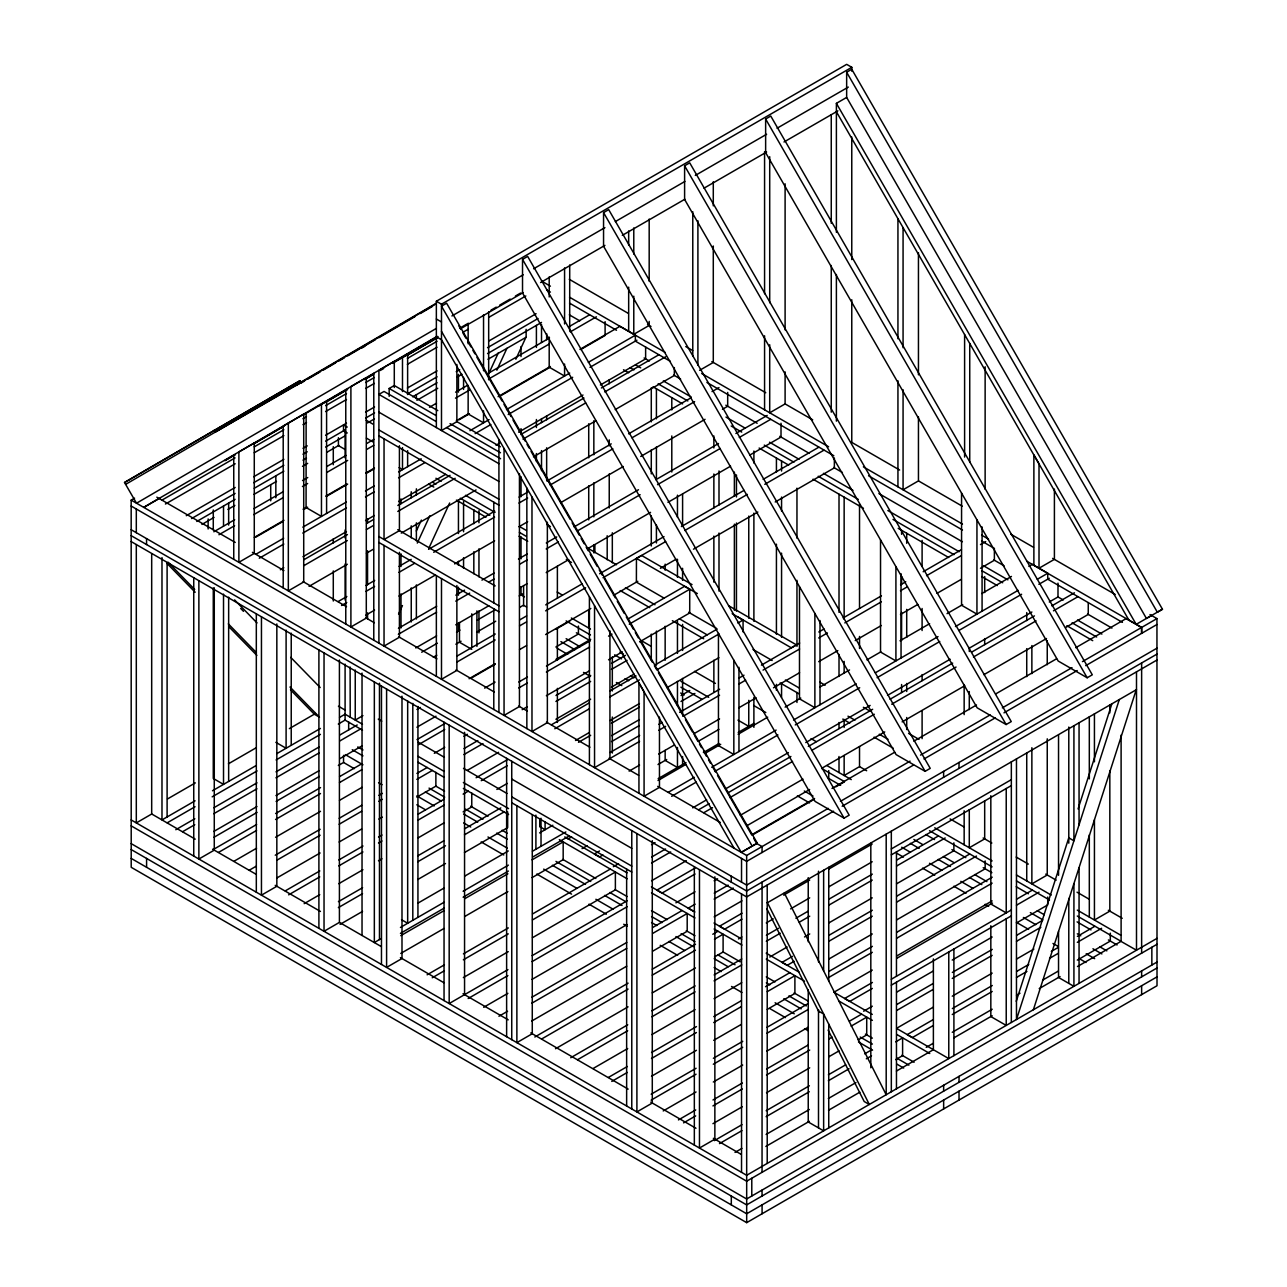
<?xml version="1.0" encoding="UTF-8"?>
<svg xmlns="http://www.w3.org/2000/svg" width="1287" height="1287" viewBox="0 0 1287 1287"><rect width="100%" height="100%" fill="white"/><g stroke="black" fill="none" stroke-linecap="round" stroke-linejoin="round"><path stroke-width="1.5" d="M692.052 584.604L641.586 555.469L636.454 558.397L636.389 582.126L664.237 598.214M1016.247 1001.318L1068.886 837.515M1078.072 808.944L1111.743 704.198M1119.32 699.533L1016.473 1019.513L1016.473 758.912M1033.381 1009.748L1136.228 689.784M416.328 531.032L421.364 520.109M489.221 372.683L498.423 352.654M417.278 543.082L429.842 515.781M496.862 370.189L506.917 348.343M398.568 614.028L402.461 605.566M428.732 548.503L449.662 502.992M515.846 359.218L525.9 337.371M288.336 423.053L288.336 590.862L303.716 581.965L303.716 414.173L283.204 426.077L283.204 587.902M436.357 328.394L136.519 503.217L124.533 482.496L299.984 380.695L301.061 382.577L214.897 432.319L213.803 430.437M299.984 380.695L124.533 482.496M125.611 484.379L436.357 303.201M296.123 385.424L436.148 303.78M301.045 383.059L304.552 380.984M307.963 379.021L320.109 371.911M323.52 369.948L335.666 362.837M339.076 360.875L344.321 357.802M347.715 355.839L359.877 348.729M363.272 346.766L375.434 339.655M378.828 337.693L415.186 316.473M420.318 313.513L432.48 306.386M361.39 348.31L364.848 346.283M235.231 454.568L224.839 460.633L235.167 454.633M254.263 443.468L283.703 426.303M346.01 389.977L302.735 415.202L306.129 413.256L306.081 507.528L321.46 516.409L321.46 404.279L326.592 401.319L326.592 513.449M437.757 336.47L392.76 362.709L437.693 336.534M254.199 443.532L283.639 426.367M318.05 406.306L321.718 404.166M326.914 401.142L347.683 389.028M326.592 401.785L347.426 389.607M364.736 379.52L373.391 374.469M380.244 370.495L383.719 368.484M392.438 363.368L437.435 337.13M437.113 337.773L407.689 354.939L437.049 337.854M436.357 427.574L436.357 301.255L846.669 64.35L851.801 67.31L851.801 71.252M436.357 301.255L441.489 304.215L851.801 67.31M522.522 259.379L527.654 256.403L849.179 815.17L844.047 818.13L815.073 801.399L522.522 293.002L522.522 259.379L844.047 818.13M603.555 212.58L608.687 209.62L930.228 768.371L925.096 771.331L896.106 754.6L603.555 246.219L603.555 212.58L925.096 771.331M684.604 165.798L689.719 162.838L1011.26 721.589L1006.128 724.549L977.155 707.818L684.604 199.421L684.604 165.798L1006.128 724.549M765.636 119.015L770.768 116.055L1092.293 674.806L1087.177 677.766L1058.187 661.035L765.636 152.638L765.636 119.015L1087.177 677.766M846.653 72.233L851.769 69.273L1162.467 609.25L1157.351 612.21L846.653 72.233L846.653 97.426L1146.427 618.436L1162.467 609.25M1149.999 614.575L1156.949 618.597L1157.013 985.745L746.685 1222.65L131.21 867.309L131.177 500.128L134.588 498.149M451.914 315.959L523.198 274.791M533.622 268.774L604.922 227.622M615.347 221.589L684.893 181.451M695.318 175.418L766.618 134.266M777.042 128.25L848.326 87.082M836.389 232.287L836.389 103.346L846.653 97.426M159.154 498.503L143.758 507.384L436.357 336.776L441.489 339.752L734.04 848.181M161.953 500.128L235.071 457.899M254.231 446.846L283.816 429.761M302.976 418.709L306.451 416.698M325.611 405.63L346.493 393.581M365.653 382.512L374.356 377.493M407.432 358.397L437.033 341.296M459.668 328.233L468.371 323.214M491.007 310.151L496.235 307.126M499.71 305.116L510.167 299.083M515.379 296.074L520.608 293.05M460.601 328.7L523.198 292.567M540.588 282.529L604.922 245.383M622.297 235.344L684.893 199.212M704.021 188.175L766.618 152.027M783.992 141.988L837.901 110.875M165.428 504.037L235.183 463.77M254.231 452.767L283.88 435.649M302.976 424.63L306.499 422.586M325.611 411.567L346.509 399.501M365.637 388.449L374.356 383.413M407.384 364.35L437.033 347.233M463.047 332.207L468.371 329.134M489.14 317.149L525.836 295.962M389.173 396.38L389.173 388.481L394.289 385.521L437.773 410.633M186.293 515.685L235.183 487.451M253.684 476.769L283.88 459.33M303.024 448.294L307.239 445.849M325.627 435.231L346.509 423.182M365.637 412.13L374.565 406.982M407.384 388.03L437.081 370.881M489.14 340.83L536.1 313.722M191.57 518.548L235.103 493.42M253.684 482.705L283.848 465.283M303.008 454.214L307.239 451.785M325.643 441.151L344.787 430.099M365.685 418.034L374.565 412.902M407.464 393.902L437.081 376.818M487.548 347.667L538.046 318.516M196.798 521.46L235.103 499.34M254.247 488.288L283.848 471.203M303.008 460.151L306.483 458.14M325.643 447.072L344.787 436.02M367.422 422.956L374.388 418.935M412.693 396.814L437.065 382.738M456.209 371.686L459.7 369.675M487.548 353.587L541.521 322.426M201.93 524.42L214.06 517.422M227.928 509.411L234.861 505.405M253.941 494.401L276.48 481.386M302.493 466.361L307.69 463.368M326.753 452.348L338.899 445.35M416.908 400.305L437.725 388.288M456.788 377.284L461.985 374.276M487.998 359.266L526.142 337.242L526.142 329.343M213.819 531.772L234.684 519.723M253.829 508.671L283.397 491.602M302.525 480.55L307.754 477.541M326.882 466.489L346.01 455.453M366.892 443.404L373.841 439.382M429.504 407.239L436.47 403.233M455.598 392.181L467.776 385.151M488.642 373.101L549.533 337.95M568.661 326.898L589.526 314.848M218.951 534.732L234.604 525.691M253.732 514.639L283.301 497.57M302.445 486.534L307.657 483.51M326.785 472.474L347.667 460.424M366.795 449.372L373.761 445.35M455.501 398.15L469.417 390.122M488.561 379.07L549.436 343.919M570.302 331.869L596.396 316.811M254.359 537.387L283.944 520.302M303.105 509.25L306.579 507.239M325.74 496.171L346.621 484.121M365.781 473.053L374.485 468.034M456.306 420.785L468.5 413.754M498.101 396.669L550.337 366.505M579.922 349.42L619.964 326.303L635.36 335.183L635.36 341.103M255.47 537.339L283.301 521.267M304.182 509.218L307.657 507.207M326.785 496.155L347.667 484.105M366.795 473.069L373.761 469.047M458.992 419.835L469.417 413.819M500.74 395.736L549.436 367.615M580.743 349.533L605.099 335.473L605.099 321.653M500.402 446.782L456.917 421.669L441.489 430.534L441.489 304.215M255.807 554.311L283.671 538.223M302.815 527.171L346.348 502.043M365.492 490.99L374.195 485.955M398.584 471.895L421.203 458.815M469.964 430.678L489.108 419.626M506.515 409.572L569.707 373.085M588.352 362.323L635.36 335.183M259.298 558.22L283.816 544.063M302.815 533.091L346.444 507.915M365.492 496.911L374.276 491.843M398.584 477.815L424.71 462.725M475.16 433.606L490.846 424.533M508.204 414.527L572.683 377.3M589.961 367.326L636.92 340.202M280.341 569.771L283.816 567.76M302.96 556.708L346.444 531.595M365.572 520.559L374.276 515.54M398.616 501.48L445.592 474.356M496.026 445.238L499.501 443.227M518.645 432.191L582.995 395.029M600.385 384.99L645.624 358.88L645.624 347.023M303.941 559.7L347.426 534.588M366.554 523.536L373.503 519.53M397.86 505.469L450.048 475.337M521.364 434.169L583.976 398.021M601.367 387.966L658.767 354.826M303.845 565.669L347.329 540.556M366.457 529.52L373.423 525.498M397.78 511.438L455.18 478.297M523.005 439.14L585.633 402.976M604.761 391.94L665.636 356.789M309.057 586.341L347.329 564.253M366.457 553.201L373.423 549.195M401.254 533.124L476.045 489.945M533.445 456.805L596.074 420.64M615.202 409.604L674.34 375.45L674.34 367.567M699.613 370.334L713.288 362.451L713.288 246.01M338.143 601.544L346.846 596.524M365.975 585.472L374.678 580.453M399.018 566.393L411.196 559.362M428.587 549.324L494.691 511.164M519.047 497.104L527.734 492.084M546.878 481.032L611.228 443.87M628.619 433.832L691.248 397.683M341.538 605.501L346.75 602.493M365.878 591.441L374.581 586.422M398.938 572.361L414.591 563.32M433.719 552.284L494.594 517.133M518.951 503.072L527.654 498.053M550.257 484.99L612.885 448.841M632.014 437.789L694.626 401.641M712.033 391.602L718.983 387.58M365.878 615.138L374.581 610.118M398.938 596.058L435.456 574.967M454.601 563.915L494.594 540.83M518.951 526.769L527.654 521.734M560.698 502.654L623.31 466.505M640.717 456.467L705.067 419.305M722.457 409.266L727.686 406.258L727.686 392.438M398.439 628.313L436.711 606.225M455.839 595.173L464.543 590.154M481.933 580.115L494.111 573.085M518.468 559.025L527.155 554.005M546.299 542.953L556.724 536.936M574.131 526.898L638.481 489.736M655.871 479.697L718.5 443.532M735.891 433.494L767.197 415.428M398.359 634.298L436.615 612.194M455.759 601.158L469.675 593.114M488.803 582.078L494.015 579.053M520.109 563.996L527.075 559.974M546.203 548.938L558.381 541.907M577.509 530.855L640.138 494.707M657.528 484.668L720.141 448.503M739.285 437.467L770.591 419.385M415.749 647.94L436.615 635.891M455.759 624.838L488.803 605.759M520.109 587.692L527.075 583.671M546.203 572.618L568.822 559.572M587.95 548.519L650.562 512.371M667.969 502.332L730.582 466.167M749.71 455.131L781.016 437.049L781.016 423.23M167.487 798.97L195.334 782.898M228.426 763.802L256.274 747.715M289.366 728.619L315.476 713.529M421.686 652.219L437.355 643.178M456.499 632.11L459.974 630.099M477.397 620.061L494.803 610.006M519.176 595.929L522.667 593.918M195.238 839.156L151.721 813.995L136.309 822.908L136.309 544.546M433.317 657.239L436.792 655.244M455.855 644.224L461.052 641.232M476.657 632.223L495.72 621.219M519.98 607.207L523.439 605.212L526.544 606.997M195.061 800.82L161.985 819.916L161.985 557.577M212.468 790.765L256 765.636M276.882 753.587L320.415 728.458M339.559 717.39L344.787 714.382M167.197 822.827L195.061 806.74M212.178 796.846L257.094 770.913M276.094 759.941L320.415 734.378M338.304 724.034L345.206 720.044M456.998 656.097L495.27 634.008M519.626 619.948L526.576 615.926M545.72 604.89L582.239 583.799M599.629 573.761L663.995 536.599M681.386 526.56L743.999 490.395M763.143 479.359L818.805 447.216M362.934 715.62L355.244 720.077L355.244 670.012M456.917 662.081L495.173 639.977M519.53 625.916L526.496 621.911M545.624 610.858L585.633 587.757M603.024 577.718L665.636 541.57M684.781 530.517L747.393 494.369M764.784 484.33L823.937 450.177M175.804 829.713L194.804 818.741M213.803 807.769L256.998 782.834M276.013 771.862L319.192 746.927M339.929 734.957L357.207 724.983M182.657 831.675L194.755 824.694M213.755 813.722L256.95 788.786M275.949 777.815L319.144 752.879M339.881 740.91L360.601 728.941M469.095 678.732L495.173 663.674M519.53 649.613L526.496 645.591M545.624 634.555L590.846 608.445M613.465 595.382L637.805 581.322M660.424 568.275L676.077 559.234M693.468 549.195L757.834 512.033M775.224 501.994L834.362 467.841L834.362 457.979M416.924 709.459L420.382 707.448M470.752 678.378L495.061 664.333M555.855 629.246L569.739 621.219M213.755 831.482L256.95 806.547M275.949 795.575L319.144 770.64M339.881 758.67L362.339 745.704M213.851 837.354L257.078 812.387M276.11 801.415L319.337 776.447M338.352 765.475L343.549 762.483L343.549 755.372M416.924 727.219L436.02 716.199M484.652 688.127L495.061 682.11M555.855 647.007L578.426 633.976L578.426 626.077M213.433 849.436L256.628 824.5M275.627 813.529L320.543 787.596M339.559 776.624L362.017 763.658M218.565 852.396L256.563 830.453M275.579 819.481L320.495 793.548M339.495 782.576L361.953 769.61M417.02 739.591L444.803 723.551M555.952 659.378L590.685 639.333M518.79 682.03L527.429 677.042M546.428 666.071L589.607 641.135M627.606 619.208L684.604 586.293L689.719 589.253L689.719 612.95L639.639 641.859M418.677 744.562L444.723 729.52M518.725 687.982L527.364 682.995M546.364 672.023L589.543 647.088M608.542 636.132L612.001 634.137M629.279 624.163L689.719 589.253M234.105 861.196L256.563 848.23M275.579 837.258L320.495 811.325M339.495 800.353L361.953 787.387M434.314 753.313L444.723 747.297M463.835 736.261L467.31 734.25M522.184 709.668L527.364 706.676M546.364 695.72L589.543 670.784M608.542 659.813L622.361 651.833M249.34 870.173L256.242 866.183M275.257 855.212L320.173 829.278M339.173 818.307L361.631 805.34M378.909 795.366L382.368 793.371M416.924 773.423L427.284 767.438M463.947 748.632L477.831 740.62M555.984 695.495L590.717 675.45M611.566 663.416L625.45 655.389M276.93 860.166L320.109 835.231M339.125 824.259L361.583 811.293M378.861 801.318L382.319 799.324M416.859 779.375L432.416 770.398M463.867 754.6L482.963 743.58M555.904 701.463L590.636 681.418M611.47 669.385L627.107 660.36M276.93 877.927L320.109 852.991M339.125 842.02L361.583 829.053M378.861 819.079L382.319 817.084M416.859 797.136L435.875 786.164L444.53 791.135M467.326 770.366L498.6 752.316M555.904 719.24L590.636 699.179M611.47 687.145L634.057 674.115M551.399 724.79L589.398 702.847M610.118 690.878L636.035 675.932M655.035 664.961L717.213 629.053M554.81 728.748L589.349 708.799M610.07 696.83L639.43 679.89M656.708 669.916L718.886 634.008M737.885 623.053L743.066 620.061L743.066 631.901M476.126 777.734L507.384 759.684M285.231 890.894L319.787 870.945M338.803 859.973L362.982 846.009M378.539 837.033L381.982 835.038M418.275 814.092L444.192 799.13M481.258 780.694L507.303 765.652M288.642 894.851L319.739 876.897M338.738 865.926L362.934 851.962M378.475 842.985L381.933 840.99M418.211 820.044L444.128 805.083M463.127 794.111L468.323 791.119M575.53 740.475L589.349 732.496M610.07 720.527L639.43 703.571M667.068 687.628L718.886 657.705M496.879 789.43L507.303 783.413M578.506 742.309L590.669 735.295M611.502 723.262L639.285 707.223M304.182 903.651L319.739 894.674M338.738 883.702L362.934 869.739M378.475 860.762L381.933 858.767M418.211 837.821L444.128 822.86M463.127 811.888L471.766 806.901L471.766 793.082M611.615 735.633L639.398 719.594M681.08 695.527L689.768 690.508M611.534 741.602L639.317 725.562M681 701.495L694.9 693.468M338.417 901.656L362.612 887.692M417.889 855.775L443.806 840.813M464.543 828.844L500.82 807.898M338.368 907.608L362.548 893.645M417.841 861.727L445.479 845.768M464.478 834.796L504.214 811.856M610.07 752.509L639.639 735.44M658.767 724.388L662.258 722.377M679.649 712.338L719.658 689.237M738.786 678.201L743.999 675.176M761.405 665.138L799.661 643.05M818.805 631.997L824.018 628.989M843.146 617.937L881.418 595.849M900.546 584.797L905.775 581.788M923.165 571.75L961.437 549.646M609.974 758.477L639.559 741.409M658.687 730.372L665.636 726.351M683.043 716.312L719.562 695.221M738.706 684.169L745.656 680.147M763.046 670.109L799.581 649.018M818.709 637.982L827.412 632.947M844.803 622.908L881.338 601.817M900.466 590.781L907.415 586.759M926.56 575.707L961.341 555.63M980.469 544.578L985.697 541.57M340.09 924.372L362.548 911.405M417.841 879.488L445.479 863.529M464.478 852.557L507.673 827.621L507.673 811.824M629.118 771.122L639.559 765.105M658.687 754.053L674.34 745.012M693.468 733.976L719.562 718.902M738.706 707.866L756.096 697.811M773.487 687.773L799.581 672.715M818.709 661.663L837.837 650.611M855.244 640.572L881.338 625.514M900.466 614.462L917.856 604.423M936.984 593.371L961.341 579.311M980.469 568.275L994.384 560.231L994.384 548.391M417.744 903.249L443.854 888.175M464.752 876.109L508.268 850.98M539.607 832.898L552.815 825.257M658.011 764.542L666.714 759.507M698.053 741.425L718.95 729.359M381.306 938.513L374.34 942.534L374.34 682.19M400.45 927.444L443.983 902.316M463.127 891.264L508.397 865.121M532.48 851.222L565.846 831.949M658.124 778.683L685.987 762.596M703.394 752.541L719.063 743.5M738.223 732.448L753.892 723.391M658.027 780.501L685.874 764.414M705.035 753.362L720.704 744.304M738.111 734.266L767.712 717.165M785.118 707.126L800.787 698.069M819.932 687.017L849.533 669.932M866.939 659.877L880.871 651.833M900.031 640.781L929.632 623.68M947.039 613.642L962.708 604.584M981.852 593.532L1011.453 576.447M1028.86 566.393L1032.351 564.382L1047.731 573.262L1047.731 579.182L1122.441 622.361M400.45 933.365L443.983 908.236M463.127 897.184L508.397 871.058M532.77 856.981L569.337 835.874M400.772 935.649L443.967 910.713M464.687 898.744L507.882 873.809M532.078 859.845L563.175 841.891L563.175 859.668L532.078 877.621M571.637 836.888L568.162 838.899L564.752 836.92M668.178 792.39L694.304 777.316M711.711 767.261L776.125 730.083M793.548 720.028L856.225 683.831M875.369 672.779L938.046 636.598M955.453 626.544L1018.13 590.347M1037.29 579.295L1047.731 573.262M671.669 796.315L696.187 782.142M715.186 771.186L777.943 734.941M795.286 724.935L859.7 687.741M877.091 677.702L939.783 641.505M958.847 630.501L1021.621 594.272M1038.866 584.314L1049.291 578.281M582.062 848.632L587.274 845.623M400.772 953.426L443.967 928.49M464.687 916.521L507.882 891.585M599.533 850.98L594.321 853.989L599.452 856.949L602.927 854.954M692.712 807.85L706.627 799.806M725.771 788.77L788.384 752.605M805.775 742.567L870.141 705.421M887.531 695.366L950.144 659.217M969.288 648.165L1031.901 612.017M1049.291 601.978L1057.994 596.959L1063.239 599.983M698.712 809.716L709.153 803.683M728.281 792.647L790.91 756.483M808.3 746.444L872.65 709.282M890.057 699.243L952.67 663.095M971.798 652.042L1034.426 615.894M1051.817 605.855L1074.42 592.792M703.844 812.676L712.548 807.657M729.938 797.618L792.551 761.454M811.679 750.418L874.307 714.253M891.698 704.214L956.064 667.052M973.455 657.013L1036.067 620.865M1053.458 610.826L1077.814 596.766M613.352 866.698L618.564 863.69M651.56 844.642L655.035 842.631M427.123 974.806L444.401 964.832M463.4 953.86L508.317 927.927M532.512 913.963L610.263 869.079M432.255 977.766L444.353 970.784M463.352 959.812L508.268 933.879M532.464 919.915L615.379 872.039L615.379 889.816L532.464 937.692M651.656 857.013L665.556 849.002M651.576 862.982L670.688 851.962M740.363 815.282L802.991 779.118M822.12 768.082L884.748 731.917M902.139 721.878L964.751 685.73M983.895 674.678L1046.508 638.529M1065.636 627.477L1088.255 614.43L1088.255 602.589M463.352 977.589L508.268 951.656M651.576 880.758L686.309 860.697M747.103 825.611L809.62 789.51M507.947 969.61L449.179 1003.538L449.179 725.176M532.126 955.646L627.155 900.787M468.162 998.503L507.898 975.562M532.078 961.598L627.107 906.74M751.914 834.668L814.591 798.487M831.997 788.432L894.674 752.251M913.834 741.183L976.511 705.003M995.655 693.95L1056.595 658.767M1075.755 647.699L1126.238 618.548L1141.633 627.445L1141.633 633.365L1141.569 627.477L1026.817 561.229M695.109 868.065L656.901 890.121L662.033 893.081L695.028 874.034M752.412 834.973L813.207 799.887M835.778 786.84L844.465 781.836M441.489 331.354L741.264 852.364L757.303 843.162L446.605 303.201L441.489 306.161L752.187 846.122M1151.559 615.476L1136.18 624.356L836.389 103.346M483.703 1007.287L507.898 993.323M532.078 979.359L627.107 924.5M131.177 500.128L746.653 855.469L828.233 808.365M840.427 801.334L910.07 761.132M920.511 755.099L990.153 714.896M1002.348 707.85L1071.991 667.647M1082.431 661.615L1156.949 618.597M833.59 811.196L746.653 861.389L131.177 506.048M842.165 806.257L913.577 765.025M924.002 759.008L995.382 717.792M1003.973 712.837L1077.203 670.559M1085.697 665.652L1156.981 624.501M675.916 902.831L695.028 891.794M714.124 880.775L717.599 878.764M498.938 1016.263L507.561 1011.276M531.756 997.312L626.785 942.454M652.686 927.493L682.062 910.536M695.141 904.182L688.191 908.188L693.323 911.148M714.237 893.146L728.136 885.118M531.708 1003.265L626.721 948.406M652.638 933.445L687.194 913.497L687.194 931.273L652.638 951.222M714.156 899.114L733.268 888.078M1157.013 648.165L746.653 885.086L131.177 529.729M1157.013 654.086L746.653 891.006L131.177 535.665M531.708 1021.041L626.721 966.183M1157.013 660.006L746.653 896.926L131.177 541.586M714.156 916.875L741.939 900.836M742.052 913.207L719.481 926.254L724.597 929.214L741.972 919.175M534.829 1037L628.12 983.139M652.316 969.175L695.511 944.24M712.789 934.249L717.969 931.257M767.213 902.831L1136.501 689.623M783.654 895.125L809.7 880.083M828.812 869.047L872.216 843.982M541.682 1038.963L628.072 989.092M652.268 975.128L695.447 950.192M714.462 939.22L723.101 934.233L723.101 951.994L714.462 956.981M891.328 848.937L1011.341 779.649M738.497 938.963L741.972 936.952M766.28 922.908L773.23 918.902M790.604 908.879L809.7 897.843M828.812 886.823L872.216 861.759M555.517 1048.744L628.072 1006.852M652.268 992.888L695.447 967.953M891.328 854.858L1011.341 785.569M766.392 935.295L778.555 928.265M795.913 918.242L808.075 911.228M828.908 899.195L872.329 874.13M896.637 860.086L938.32 836.019M766.312 941.264L780.212 933.236M799.307 922.2L809.732 916.183M828.828 905.163L872.248 880.099M896.556 866.054L945.189 837.982M570.736 1057.721L627.75 1024.806M651.93 1010.842L695.125 985.906M714.14 974.935L741.779 958.976M577.59 1059.684L627.702 1030.758M651.882 1016.794L695.077 991.859M714.076 980.887L741.73 964.928M769.787 957.013L787.145 946.991M804.52 936.968L809.732 933.96M828.828 922.924L872.248 897.859M896.556 883.831L953.876 850.739L953.876 842.84M593.146 1068.483L627.702 1048.535M651.882 1034.571L695.077 1009.635M714.076 998.664L741.73 982.705M792.47 956.354L782.046 962.37L787.177 965.33L794.127 961.325M828.941 935.311L872.361 910.231M896.669 896.202L969.61 854.085M828.86 941.28L872.28 916.199M896.589 902.171L976.479 856.048M608.365 1077.46L627.364 1066.489M651.56 1052.525L696.476 1026.592M713.754 1016.617L741.392 1000.659M765.588 986.695L789.768 972.715M611.775 1081.418L627.316 1072.441M651.512 1058.477L696.428 1032.544M713.706 1022.57L741.344 1006.611M767.261 991.65L794.899 975.691L794.899 993.451L767.261 1009.41M828.86 959.04L872.28 933.976M896.589 919.932L985.166 868.805L985.166 860.906M828.973 971.412L872.377 946.347M896.701 932.319L992.213 877.171M651.512 1076.238L696.428 1050.305M713.706 1040.33L741.344 1024.372M828.892 977.38L872.296 952.316M896.621 938.287L992.132 883.139M651.174 1094.191L696.106 1068.258M713.384 1058.284L742.744 1041.328M766.939 1027.364L808.397 1003.426M834.089 992.148L872.296 970.092M896.621 956.048L992.132 900.9M651.125 1100.144L696.042 1074.211M713.32 1064.236L742.696 1047.28M766.875 1033.316L808.349 1009.378M896.814 958.3L992.486 903.072M872.409 982.464L844.626 998.503L849.758 1001.463L872.329 988.432M1016.553 899.243L1032.19 890.218M1016.473 905.211L1039.043 892.181M663.223 1110.938L696.042 1091.987M713.32 1082.013L742.696 1065.057M766.875 1051.093L808.349 1027.139M891.328 979.23L1011.341 909.941M891.328 985.15L1011.341 915.861M863.641 1011.212L872.329 1006.193M896.637 992.164L933.107 971.106M952.219 960.07L992.164 937.016M1016.473 922.972L1047.731 904.922L1047.731 897.039M678.442 1119.915L695.72 1109.941M712.998 1099.967L742.374 1083.011M766.553 1069.047L808.027 1045.108M849.484 1021.154L861.582 1014.172M683.574 1122.875L695.672 1115.893M712.95 1105.919L742.309 1088.963M766.505 1074.999L809.7 1050.063M828.699 1039.092L832.158 1037.097M851.157 1026.125L866.714 1017.148L866.714 1034.909L858.075 1039.896M896.749 1004.536L933.22 983.477M952.332 972.441L992.261 949.388M1016.585 935.343L1042.631 920.318M896.669 1010.504L933.139 989.446M952.251 978.426L992.18 955.356M1016.505 941.312L1040.813 927.283M712.95 1123.68L742.309 1106.723M766.505 1092.76L809.7 1067.824M828.699 1056.852L839.06 1050.868M896.669 1028.265L933.139 1007.222M952.251 996.186L992.18 973.117M1016.505 959.088L1033.863 949.066M714.349 1140.636L741.988 1124.677M766.183 1110.713L809.378 1085.778M828.378 1074.806L845.656 1064.832M864.655 1053.86L871.572 1049.87M933.252 1019.594L907.19 1034.635L912.322 1037.595L933.172 1025.562M952.348 1008.558L992.293 985.504M1016.601 971.46L1028.763 964.446M1051.334 951.415L1058.284 947.393M1077.396 936.373L1094.754 926.334M719.481 1143.596L741.939 1130.629M766.119 1116.666L809.314 1091.73M828.329 1080.758L849.05 1068.789M866.328 1058.815L871.508 1055.823M895.704 1041.859L902.605 1037.869L902.605 1055.63L895.704 1059.619M952.267 1014.526L992.213 991.473M1016.521 977.428L1026.946 971.412M1049.532 958.381L1058.204 953.361M1077.316 942.341L1101.624 928.297M735.022 1152.396L741.939 1148.406M766.119 1134.442L809.314 1109.507M828.329 1098.535L855.968 1082.576M926.222 1047.345L933.172 1043.323M952.267 1032.303L992.213 1009.233M1016.521 995.205L1019.996 993.194M1042.583 980.163L1058.204 971.138M1077.316 960.102L1110.311 941.054L1110.311 933.155M765.845 1146.444L809.362 1121.315M828.522 1110.263L859.861 1092.164M896.428 1071.057L932.978 1049.951M953.876 1037.885L992.18 1015.765M1039.188 988.625L1060.086 976.576M1077.492 966.521L1121.009 941.392L1136.501 950.224L1136.501 671.862M1157.013 938.368L746.653 1175.288L131.177 819.948M1157.013 944.288L746.653 1181.209L131.177 825.868M1157.013 962.065L746.653 1198.985L131.177 843.628M1157.013 967.985L746.653 1204.905L131.177 849.549M1157.013 976.865L746.685 1213.77L131.21 858.413M741.264 852.364L757.303 843.162M569.288 279.311L628.394 313.433M647.522 324.469L650.997 326.48M685.778 346.557L692.728 350.579M711.856 361.615L765.749 392.728M784.877 403.78L812.692 419.835M850.948 441.924L899.629 470.028M918.757 481.065L962.226 506.161M1010.906 534.266L1033.509 547.313M1052.637 558.365L1115.218 594.497M541.73 281.161L550.418 286.181M569.546 297.217L665.17 352.429M701.688 373.503L828.603 446.782M863.384 466.859L962.483 524.082M981.611 535.119L988.561 539.14M546.943 290.09L550.418 292.101M569.546 303.137L616.489 330.244M635.617 341.296L670.382 361.357M706.901 382.448L833.815 455.727M868.596 475.804L962.483 530.003M981.611 541.039L993.773 548.069M569.321 314.832L579.761 320.849M644.111 357.995L649.324 361.02M673.68 375.064L680.63 379.086M725.852 405.196L757.158 423.262M779.761 436.325L809.33 453.394M833.67 467.454L842.374 472.474M878.892 493.548L962.37 541.747M993.677 559.829L1004.117 565.846M1087.595 614.044L1111.936 628.104M635.505 364.848L640.717 367.857M663.336 380.92L691.183 396.991M725.997 417.085L745.125 428.137M769.497 442.197L799.082 459.282M823.439 473.343L853.024 490.427M887.837 510.521L959.185 551.721M983.541 565.781L1007.898 579.842M1077.509 620.028L1101.881 634.105M630.276 367.744L633.944 369.868M658.124 383.832L687.837 400.981M731.209 426.029L741.73 432.094M764.269 445.109L793.902 462.21M818.226 476.254L858.252 499.372M893.001 519.433L953.957 554.633M981.675 570.624L1002.686 582.754M1072.087 622.828L1096.653 637.017M623.503 369.755L628.716 372.78M652.992 386.792L682.625 403.893M759.121 448.053L788.674 465.122M813.014 479.182L863.448 508.285M898.213 528.362L948.632 557.48M981.675 576.544L997.312 585.585M1066.859 625.739L1092.727 640.669M436.357 319.015L441.489 321.975M389.173 388.481L436.132 415.604M450.048 423.632L500.482 452.751M436.213 421.573L384.041 391.441L378.909 394.401L498.922 463.69M446.653 427.59L500.579 458.735M728.603 605.71L796.476 644.884L791.344 647.828L732.174 613.674M636.454 558.397L697.361 593.58M737.934 617.084L743.066 620.061M378.909 412.178L498.922 481.467M366.119 420.189L373.069 424.211M546.943 524.581L550.418 526.592M586.936 547.667L616.489 564.736M819.916 682.19L825.128 685.199M863.368 707.287L870.334 711.293M908.574 733.381L919.015 739.398M378.909 429.938L498.922 499.227M688.593 612.274L716.441 628.346M752.992 649.452L772.136 660.504M378.909 435.859L498.922 505.147M1068.789 837.837L1073.921 840.797L1073.921 725.755M343.774 425.064L347.249 427.075M366.377 438.111L373.343 442.117M435.923 478.265L441.135 481.274M465.476 495.318L495.045 512.387M519.385 526.447L526.335 530.453M625.434 587.676L655.003 604.745M679.343 618.79L707.158 634.861M785.392 680.019L799.307 688.062M847.988 716.167L854.938 720.173M879.278 734.233L887.982 739.253M343.774 430.984L347.249 432.995M432.448 482.175L435.923 484.185M460.263 498.23L489.832 515.299M519.385 532.368L526.335 536.389M566.328 559.475L571.541 562.483M620.221 590.588L649.774 607.657M672.377 620.704L703.683 638.77M780.179 682.93L799.307 693.983M842.776 719.079L849.726 723.085M874.066 737.145L893.194 748.181M428.571 484.057L433.799 487.065M456.402 500.112L485.971 517.197M519.031 536.277L527.718 541.296M399.083 467.648L402.493 469.626L402.493 447.603M345.254 449.565L338.417 445.624L338.417 437.725M557.174 592.052L562.387 595.077M640.636 640.234L651.061 646.267M694.53 671.364L715.395 683.413M753.651 705.485L765.813 712.515M811.019 738.609L816.231 741.634M859.7 766.714L866.65 770.736M950.112 818.918L964.027 826.946M983.139 837.998L991.843 843.017M1016.183 857.062L1028.345 864.092M1045.736 874.13L1056.177 880.147M1077.042 892.197L1089.204 899.227M1108.332 910.263L1122.232 918.291M571.348 618.001L590.476 629.053M680.887 681.241L708.703 697.313M826.93 765.572L851.27 779.616M934.732 827.798L992.1 860.923M1016.44 874.983L1051.222 895.06M1077.299 910.118L1120.768 935.215M524.436 596.846L521.01 594.867L521.01 586.856M566.135 620.913L590.476 634.974M620.028 652.042L623.503 654.037M680.887 687.178L701.753 699.211M737.982 720.141L748.761 726.351L748.761 700.321M821.717 768.484L844.32 781.531M929.504 830.71L992.1 866.859M1016.44 880.903L1049.484 899.983M1077.299 916.038L1120.768 941.135M397.78 529.665L495.173 585.907M576.351 632.786L590.266 640.813M614.607 654.858L621.557 658.88M680.678 693.017L684.153 695.012M828.458 778.329L840.636 785.36M925.836 834.539L934.523 839.558M951.913 849.597L965.813 857.641M983.204 867.679L991.891 872.699M1016.231 886.743L1028.41 893.773M1077.09 921.878L1091.006 929.906M1108.38 939.944L1117.084 944.964M566.135 638.69L580.035 646.717M630.453 675.82L633.944 677.831M913.867 839.446L922.554 844.465M943.419 856.515L953.844 862.531M974.709 874.581L986.888 881.611M1037.306 910.713L1044.256 914.735M1077.299 933.799L1080.774 935.81M1099.902 946.862L1106.852 950.868M378.909 536.55L498.922 605.839M560.907 641.602L574.822 649.629M625.064 678.635L628.716 680.743M910.392 843.355L919.159 848.423M938.207 859.426L950.482 866.505M969.497 877.493L981.804 884.587M1030.356 912.628L1042.711 919.755M1092.936 948.76L1101.881 953.924M378.909 542.47L498.922 611.759M557.191 648.326L567.631 654.359M616.36 682.496L621.766 685.617M804.295 791.006L813.014 796.026M901.688 847.232L910.456 852.284M929.504 863.287L941.778 870.366M960.81 881.354L973.101 888.448M1023.39 917.486L1035.745 924.629M1086.212 953.764L1094.674 958.654M583.51 672.409L590.476 676.431M797.377 795.881L809.539 802.911M896.476 853.104L903.426 857.11M922.554 868.162L934.732 875.176M953.844 886.228L966.022 893.258M985.15 904.294L988.625 906.305M1016.44 922.361L1028.619 929.391M1052.959 943.435L1058.171 946.46M1079.037 958.493L1085.987 962.515M471.782 649.356L459.475 642.261L459.475 622.506M156.821 497.168L235.231 542.438M252.397 552.332L283.912 570.543M303.04 581.579L346.509 606.676M365.637 617.712L374.324 622.731M398.664 636.792L436.92 658.88M456.048 669.916L494.288 692.004M518.629 706.048L527.332 711.067M546.46 722.12L589.913 747.216M609.041 758.252L638.609 775.321M657.721 786.357L720.318 822.49M756.836 843.58L762.081 846.573L762.049 852.509M511.743 779.069L631.772 848.358M378.265 719.143L381.74 721.154M418.275 742.245L444.369 757.319M463.497 768.355L506.981 793.468M511.743 796.846L631.772 866.135M511.743 802.766L631.772 872.055M566.183 837.676L627.059 872.827M651.415 886.888L694.883 911.984M714.012 923.02L741.843 939.092M766.199 953.152L799.243 972.232M834.024 992.309L872.28 1014.397M896.637 1028.458L933.155 1049.548M338.417 706.209L345.254 710.167M345.093 714.205L362.484 724.243M418.146 756.386L444.224 771.444M463.368 782.496L508.59 808.606M539.945 826.704L539.945 818.693L539.897 826.688L545.109 829.697L545.077 821.653M559.314 839.639L627.155 878.796M651.495 892.856L694.98 917.953M714.108 929.005L741.939 945.06M766.28 959.121L804.536 981.209M839.333 1001.302L872.377 1020.366M896.717 1034.426L929.761 1053.506M362.484 730.179L345.093 720.125L345.093 664.14M418.146 762.306L444.224 777.364M463.368 788.416L508.59 814.526M470.624 806.193L488.014 816.231M562.805 859.41L595.849 878.49M614.977 889.542L627.155 896.556M651.495 910.617L667.149 919.658M686.277 930.71L694.98 935.729M722.795 951.785L740.186 961.823M766.28 976.897L774.983 981.917M794.111 992.953L808.027 1000.996M865.411 1034.121L872.377 1038.142M901.93 1055.211L914.108 1062.242M818.5 1011.035L823.632 1013.995L823.632 1130.855L808.236 1121.974L808.236 989.8M357.754 746.943L362.966 749.967M429.038 788.111L444.675 797.136M465.54 809.185L482.931 819.224M502.059 830.26L507.271 833.284M555.952 861.389L590.733 881.466M609.845 892.502L625.498 901.527M651.576 916.585L662.017 922.618M681.145 933.654L695.044 941.682M717.647 954.745L735.038 964.767M766.328 982.85L769.803 984.845M788.931 995.897L806.322 1005.935M860.215 1037.049L872.393 1044.079M896.733 1058.123L908.895 1065.153M352.252 749.726L362.966 755.887M425.337 791.923L441.2 801.061M463.626 814.027L477.718 822.136M496.685 833.123L507.271 839.204M552.364 865.266L585.505 884.378M604.584 895.414L622.023 905.453M651.56 922.538L656.788 925.562M675.916 936.566L693.323 946.653M714.172 958.654L728.136 966.746M783.719 998.809L801.109 1008.847M858.477 1041.971L872.57 1050.144M896.733 1064.043L903.683 1068.065M345.286 754.6L362.934 764.784M416.827 795.897L434.218 805.935M463.626 822.924L470.736 827.026M487.982 836.984L507.239 848.101M543.677 869.127L576.785 888.255M595.881 899.275L613.304 909.33M668.934 941.457L684.636 950.514M714.14 967.551L721.17 971.605M775.112 1002.75L794.256 1013.802M343.806 762.628L354.247 768.645M378.587 782.705L382.062 784.716M416.827 804.793L425.53 809.813M481.161 841.923L503.764 854.97M536.792 874.05L571.573 894.127M588.963 904.166L606.338 914.204M623.728 924.243L627.203 926.254M660.247 945.318L677.638 955.356M731.531 986.469L741.955 992.502M769.787 1008.558L785.424 1017.599M804.552 1028.635L808.027 1030.646M275.836 742.342L286.1 748.262L286.1 630.115M401.528 919.722L407.673 923.278L407.673 700.997M212.628 849.195L256.097 874.291M275.225 885.343L320.431 911.437M339.559 922.473L381.274 946.572M400.402 957.608L443.87 982.705M462.998 993.757L508.204 1019.851M530.807 1032.898L628.169 1089.108M650.772 1102.155L695.977 1128.265M713.368 1138.303L741.183 1154.359M234.588 599.919L257.03 622.908M290.717 657.367L320.173 687.531M240.685 608.445L243.484 611.325M168.066 562.194L194.691 589.462M228.33 623.889L256.37 652.589M290.009 687.033L319.449 717.165L314.318 714.205L290.492 689.816M167.133 563.545L195.174 592.229M228.813 626.672L256.853 655.373M836.389 111.744L1128.94 620.189M458.88 325.949L460.875 329.44M462.886 332.915L465.894 338.143M467.905 341.634L470.913 346.863M472.908 350.354L474.919 353.828M476.914 357.319L501.994 400.884M503.989 404.359L511.003 416.554M513.014 420.045L520.028 432.239M522.039 435.73L525.048 440.958M527.059 444.433L529.054 447.924M531.064 451.415L570.173 519.369M572.168 522.86L579.198 535.054M581.193 538.529L584.201 543.757M586.212 547.248L588.207 550.739M590.218 554.214L597.232 566.425M599.243 569.9L602.252 575.128M604.263 578.619L615.283 597.779M617.293 601.27L624.308 613.465M626.319 616.956L633.333 629.15M635.344 632.625L638.352 637.853M640.347 641.344L652.38 662.258M654.391 665.733L656.402 669.224M658.397 672.715L683.461 716.28M685.472 719.755L692.486 731.949M694.497 735.44L697.506 740.668M699.501 744.159L701.512 747.634M703.522 751.125L706.531 756.354M708.526 759.829L710.537 763.32M712.548 766.811L715.556 772.039M717.551 775.514L751.64 834.764M753.651 838.255L756.659 843.484M784.298 892.969L886.196 1094.722L886.196 834.137M767.422 902.718L869.32 1104.471L864.188 1101.511L828.12 1030.083M766.795 908.67L819.095 1012.242M1151.849 947.28L1151.849 965.041M1141.633 662.982L1141.633 953.184M1141.633 970.945L1141.633 976.865M1141.633 985.745L1141.633 994.642M1121.106 735.07L1121.106 941.328M1109.828 704.858L1109.828 712.869M1109.828 770.945L1109.828 911.132L1094.433 920.012L1094.433 819.883M1094.433 713.754L1094.433 761.807M1089.317 716.795L1089.317 778.876M1089.317 834.941L1089.317 917.052M1079.053 722.795L1079.053 824.838M1079.053 867.679L1079.053 983.381M1073.921 883.638L1073.921 986.341L1058.541 977.46L1058.541 931.402M1068.789 727.058L1068.789 843.194M1068.789 898.455L1068.789 983.381M1058.541 735.15L1058.541 875.321M1057.994 583.14L1057.994 596.959M1054.407 489.076L1054.407 559.346L1039.011 568.227L1039.011 463.835L1033.879 454.906L1033.879 565.266M1047.248 640.701L1047.248 664.735M1047.248 738.818L1047.248 874.999L1031.868 883.879L1031.868 747.715M1031.868 645.575L1031.868 673.616M1026.736 612.58L1026.736 620.591M1026.736 648.632L1026.736 676.656M1026.736 752.766L1026.736 880.919M1011.341 761.872L1011.341 1022.473M1006.225 788.529L1006.225 912.901L990.829 904.021L990.829 795.688M1006.225 918.821L1006.225 1025.433L990.829 1016.553L990.829 925.739M985.134 366.763L985.134 489.269M984.684 576.544L984.684 592.551M984.684 638.609L984.684 644.626M984.684 800.82L984.684 838.883L969.288 847.763L969.288 809.716M982.078 526.93L982.078 611.164M976.946 519.868L976.946 614.124L961.566 605.244L961.566 493.13M969.738 343.516L969.738 462.001M969.288 647.506L969.288 651.512M969.288 691.553L969.288 709.587M964.606 334.588L964.606 457.062M964.156 684.587L964.156 714.623M964.156 810.746L964.156 844.803M959.024 762.467L959.008 768.403M959.056 1076.35L959.024 1082.287M959.024 1091.167L959.024 1100.063M953.908 949.034L953.908 1055.63M948.776 951.994L948.776 1058.59L933.381 1049.709L933.381 958.895M943.612 771.38L943.612 777.3M943.677 1085.231L943.612 1091.183M943.644 1100.063L943.644 1108.944M922.103 540.411L922.103 566.441M922.103 608.494L922.103 630.533M922.103 674.581L922.103 680.598M922.103 710.633L922.103 738.658M918.451 252.767L918.451 374.839M918.451 416.859L918.451 480.888L903.072 489.784L903.072 389.72M906.708 533.268L906.708 543.291M906.708 609.378L906.708 637.403M906.708 683.461L906.708 691.473M906.708 717.502L906.708 729.52M903.072 227.622L903.072 347.699M901.592 530.308L901.592 534.314M901.592 576.367L901.592 584.378M901.592 612.419L901.592 640.459M901.592 684.507L901.592 692.519M901.045 573.712L901.045 657.963M897.94 218.71L897.94 338.754M897.94 380.775L897.94 486.808M896.46 851.897L896.46 976.27M896.46 982.19L896.46 1088.802M895.913 566.65L895.913 660.923L880.533 652.042L880.533 539.913M891.328 831.177L891.328 1091.762M870.816 843.291L870.816 1067.808M859.523 504.279L859.523 608.413M859.523 636.454L859.523 648.471M859.523 746.589L859.523 766.618L844.143 775.498L844.143 755.485M851.769 137.017L851.769 259.572M851.769 299.758L851.769 442.39M844.143 497.152L844.143 619.304M844.143 661.357L844.143 673.374M844.143 719.433L844.143 727.445M839.011 494.192L839.011 612.339M839.011 654.391L839.011 676.415M839.011 722.474L839.011 728.49M839.011 756.515L839.011 772.538M836.389 274.485L836.389 421.139M831.257 114.816L831.257 223.311M831.257 265.492L831.257 412.162M828.731 770.591L828.731 778.49M828.748 867.293L828.748 980.984M828.748 1024.162L828.748 1127.895M823.632 870.253L823.632 970.832M820.012 620.511L820.012 704.745M818.5 871.235L818.5 961.952M818.5 1009.619L818.5 1127.895M814.88 613.432L814.88 707.705L799.484 698.825L799.484 586.695M808.236 877.654L808.236 941.73M796.959 488.175L796.959 538.239M796.959 580.308L796.959 646.38M796.959 692.438L796.959 702.461M785.102 183.816L785.102 329.874M785.102 371.895L785.102 403.909L769.706 412.789L769.706 344.755M781.563 461.019L781.563 471.026M781.563 497.072L781.563 511.084M781.563 553.137L781.563 637.242M781.563 683.3L781.563 697.329M776.431 458.059L776.431 472.072M776.431 544.176L776.431 634.282M776.431 684.346L776.431 690.363M769.706 156.676L769.706 302.735M767.213 885.07L767.213 1163.432M764.575 151.673L764.575 293.758M764.575 335.778L764.575 409.829M762.081 882.11L762.049 1172.328M762.049 1190.089L762.049 1196.009M762.081 1204.889L762.081 1213.77M753.892 451.045L753.892 463.063M753.892 513.127L753.892 621.267M753.892 697.361L753.892 727.348M751.785 1178.248L751.785 1196.009M748.761 516.087L748.761 618.21M746.653 855.469L746.685 1222.65M741.537 858.429L741.537 882.126M741.537 893.966L741.537 1172.328M738.963 667.293L738.963 751.528M736.454 474.935L736.454 496.959M736.454 523.005L736.454 611.116M734.378 472.088L734.378 496.106M734.378 524.147L734.378 610.263M733.831 660.231L733.831 754.488L718.452 745.607L718.452 633.477M731.273 876.206L731.273 882.126M731.306 1195.993L731.306 1204.889M718.999 470.945L718.999 505.003M718.999 533.027L718.999 591.103M714.864 876.817L714.864 1139.156L699.468 1148.036L699.468 869.69M713.867 435.955L713.867 447.956M713.867 474.002L713.867 508.043M713.867 536.084L713.867 582.142M713.867 660.231L713.867 692.277M713.288 181.773L713.288 205.856M697.908 220.769L697.908 365.299M694.337 866.73L694.337 1145.076M692.776 211.728L692.776 356.322M682.593 494.208L682.593 526.254M682.593 568.307L682.593 580.324M682.593 624.372L682.593 650.418M682.593 678.442L682.593 712.483M682.593 756.547L682.593 764.558M677.461 495.173L677.461 517.197M677.461 559.25L677.461 577.268M677.461 621.331L677.461 653.378M677.461 681.402L677.461 705.437M677.461 747.49L677.461 767.519L665.154 760.408L665.154 750.401M671.798 397.908L671.798 409.926M671.798 435.955L671.798 472.007M665.154 564.156L665.154 570.173M665.154 626.238L665.154 660.279M659.459 717.084L659.459 787.354L644.079 796.251L644.079 691.843L638.947 682.882L638.947 793.291M656.418 388.771L656.418 418.806M656.418 446.846L656.418 478.877M656.418 524.935L656.418 542.969M656.418 631.08L656.418 665.122M652.284 840.701L652.284 1103.039L636.904 1111.92L636.904 833.558M651.286 387.805L651.286 421.846M651.286 449.887L651.286 473.922M651.286 515.974L651.286 546.01M651.286 634.121L651.286 660.151M649.179 219.063L649.179 281.274M649.179 321.412L649.179 325.434L633.783 334.314L633.783 296.187M633.783 227.944L633.783 254.038M631.772 830.598L631.772 1108.96M628.667 230.936L628.667 244.997M628.667 287.162L628.667 331.354M626.64 869.095L626.64 1106M612.322 532.77L612.322 562.821M612.322 656.933L612.322 690.974M612.322 717.02L612.322 753.056M609.941 630.855L609.941 758.767L594.546 767.647L594.546 605.775M609.234 379.794L609.234 383.799M609.234 439.881L609.234 445.881M609.234 473.922L609.234 507.963M607.191 535.73L607.191 559.765M594.884 544.642L594.884 552.654M593.838 420.72L593.838 454.778M593.838 482.802L593.838 516.843M593.838 544.884L593.838 552.895M589.414 596.846L589.414 764.687M588.722 423.777L588.722 457.818M588.722 485.859L588.722 519.9M588.722 610.006L588.722 628.04M569.707 264.961L569.707 331.032M564.575 267.921L564.575 323.986M564.575 364.028L564.575 376.045L549.195 367.165L549.195 337.081M557.384 566.232L557.384 598.278M557.384 628.313L557.384 660.36M557.384 688.384L557.384 722.425M549.195 276.914L549.195 296.959M547.361 522.216L547.361 722.634L531.981 731.531L531.981 497.023M546.653 333.655L546.653 339.671M546.653 415.765L546.653 419.771M546.653 447.812L546.653 479.842M541.521 324.437L541.521 342.455M541.521 418.565L541.521 422.57M541.521 450.595L541.521 470.624M541.023 818.259L541.023 846.283M536.406 325.402L536.406 347.426M536.406 419.514L536.406 427.525M536.406 453.555L536.406 461.566M535.907 815.105L535.907 849.243M532.271 814.912L532.271 1033.734L516.875 1042.631L516.875 805.726M526.85 488.111L526.85 728.571M523.6 585.81L523.6 605.839M521.01 346.557L521.01 356.563M521.01 428.651L521.01 434.668M521.01 476.721L521.01 496.75M521.01 536.792L521.01 558.831M519.449 473.729L519.449 706.515L504.054 715.411L504.054 448.487M511.743 761.309L511.743 1039.671M506.628 758.349L506.628 1036.695M498.922 439.575L498.922 712.451M493.79 502.187L493.79 602.879M493.79 608.799L493.79 709.475M488.674 311.76L488.674 379.826M483.542 314.72L483.542 370.785M483.542 410.826L483.542 422.828L468.146 413.947L468.146 385.875M478.957 510.762L478.957 522.779M478.957 548.809L478.957 576.849M478.957 610.891L478.957 632.914M476.914 610.858L476.914 646.396M473.825 509.716L473.825 523.729M473.825 551.769L473.825 573.793M471.782 613.819L471.782 647.393M468.146 323.697L468.146 343.758M464.559 732.319L464.559 994.658M463.561 377.316L463.561 389.398M463.561 501.657L463.561 531.724M463.561 557.786L463.561 568.307M458.445 374.356L458.445 392.133M458.445 499.694L458.445 533.51M458.445 561.357L458.445 565.347M458.445 587.226L458.445 595.189M458.445 623.037L458.445 631M456.869 364.414L456.869 421.653M456.869 585.505L456.869 670.398L441.489 679.279L441.489 578.587M444.047 722.216L444.047 1000.578M436.357 575.627L436.357 676.318M435.875 772.345L435.875 786.164M417.937 706.466L417.937 917.358M416.377 394.691L416.377 398.697M416.377 488.803L416.377 494.819M416.377 522.86L416.377 540.878M416.377 584.925L416.377 618.983M412.805 703.394L412.805 920.318M411.245 491.763L411.245 497.779M411.245 525.82L411.245 537.837M411.245 587.902L411.245 621.943M407.625 394.578L407.625 354.536L402.493 357.496L402.493 391.538M407.625 450.643L407.625 466.666M401.994 696.187L401.994 958.525L386.599 967.406L386.599 689.044M400.997 498.938L400.997 503.7M400.997 553.828L400.997 566.521M400.997 593.918L400.997 627.992M399.42 445.736L399.42 530.63L384.041 539.51L384.041 438.819M399.42 552.332L399.42 637.226L384.041 646.106L384.041 545.431M394.289 387.484L394.289 361.39L378.909 370.286L378.909 643.146M381.467 686.084L381.467 964.446M379.472 683.236L379.472 939.558M373.777 373.262L373.777 640.186M367.551 518.709L367.551 522.715M367.551 550.756L367.551 584.797M367.551 612.837L367.551 618.838M362.033 673.085L362.033 935.424M350.112 667.036L350.209 717.165M348.664 721.991L348.664 729.89M345.769 389.591L345.769 624.018M345.093 429.922L345.093 457.882M345.093 529.971L345.093 537.982M345.093 564.012L345.093 600.064M343.516 424.903L343.516 430.839M339.414 660.054L339.414 922.393L324.034 931.289L324.034 652.927M333.285 446.669L333.285 464.704M333.285 538.883L333.285 542.889M333.285 570.945L333.285 601.013M318.903 649.967L318.903 928.329M291.232 633.156L291.232 745.302M276.834 623.938L276.834 886.276L261.454 895.157L261.454 616.795M275.836 475.82L275.836 497.796M270.72 484.797L270.72 500.836M256.322 613.835L256.322 892.197M233.751 454.922L233.751 559.346M228.652 503.072L228.652 525.096M228.652 597.184L228.652 781.434M223.52 506.032L223.52 526.061M223.52 594.144L223.52 784.394L213.272 778.458L213.272 588.03M214.269 587.805L214.269 850.144L198.874 859.024L198.874 580.662M213.272 509.974L213.272 529.922M208.14 518.934L208.14 528.973M193.742 577.702L193.742 856.064M167.101 562.628L167.101 816.955M151.689 553.683L151.689 814.011M146.589 858.413L146.589 867.309M146.557 538.626L146.557 544.546M136.309 509.008L136.309 532.705M373.713 373.825L365.058 378.861L373.648 373.89M366.296 377.718L350.901 386.615L350.901 626.978L366.296 618.098L366.296 377.718M254.279 443.034L238.883 451.93L238.883 562.306L254.279 553.426L254.279 443.034"/></g></svg>
